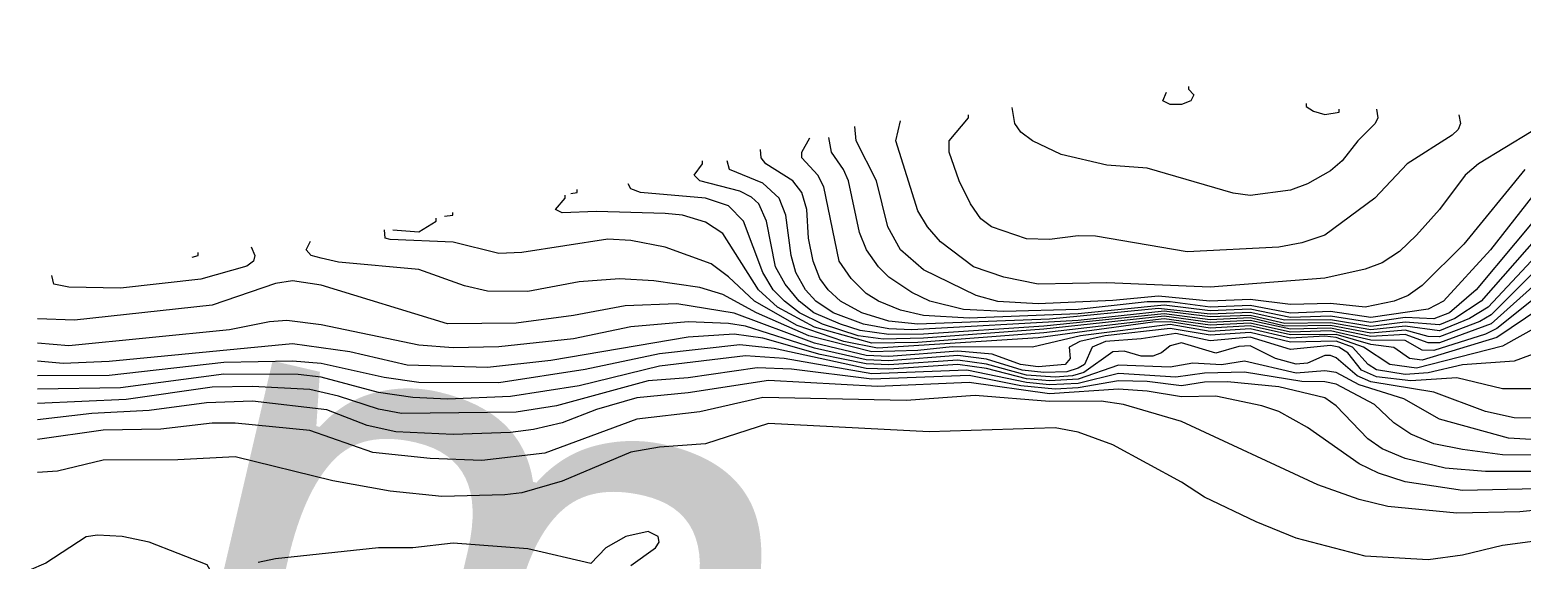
# Model space of a CAD drawing. Extents: x 474277 to 475042, y 254928 to 255625.
# Drawn here: x 474406 to 474425.95, y 255586.47 to 255593.56 of the extents above; entities that cross this region are included whole.
import ezdxf

# ---------------------------------------------------------------- set-up
doc = ezdxf.new("R2010")
doc.units = 0
doc.header["$MEASUREMENT"] = 0
doc.layers.add('BaseMapV2_DTM_export_MonNov09090547073261 — entities', color=1, linetype='CONTINUOUS')
doc.styles.get("Standard").update_dxf_attribs({"font": 'romans.shx'})

msp = doc.modelspace()

# ---------------------------------------------------------------- linework, layer by layer
at = {"layer": 'BaseMapV2_DTM_export_MonNov09090547073261 — entities', "color": 15, "linetype": 'Continuous', "true_color": 0xb7484b}
for points in [[(474421.491, 255592.803, 91.5), (474421.491, 255592.765, 91.5), (474421.559, 255592.688, 91.5), (474421.522, 255592.611, 91.5), (474421.395, 255592.558, 91.5), (474421.242, 255592.562, 91.5), (474421.147, 255592.611, 91.5), (474421.194, 255592.726, 91.5)], [(474427.177, 255592.65, 90.75), (474427.232, 255592.535, 90.75), (474427.105, 255592.458, 90.75), (474426.072, 255592.193, 90.75), (474425.367, 255591.768, 90.75), (474425.188, 255591.615, 90.75), (474424.845, 255591.155, 90.75), (474424.539, 255590.814, 90.75), (474424.309, 255590.594, 90.75), (474424.079, 255590.441, 90.75), (474423.849, 255590.358, 90.75), (474423.312, 255590.237, 90.75), (474421.778, 255590.118, 90.75), (474420.398, 255590.176, 90.75), (474419.478, 255590.157, 90.75), (474419.018, 255590.249, 90.75), (474418.612, 255590.388, 90.75), (474418.175, 255590.724, 90.75), (474417.998, 255590.925, 90.75), (474417.868, 255591.137, 90.75), (474417.574, 255592.075, 90.75), (474417.636, 255592.343, 90.75)], [(474424.004, 255592.496, 91.25), (474424.022, 255592.381, 91.25), (474423.983, 255592.305, 91.25), (474423.753, 255592.075, 91.25), (474423.542, 255591.805, 91.25), (474423.388, 255591.673, 91.25), (474423.082, 255591.501, 91.25), (474422.852, 255591.414, 91.25), (474422.315, 255591.344, 91.25), (474422.085, 255591.375, 91.25), (474420.935, 255591.71, 91.25), (474420.398, 255591.748, 91.25), (474419.785, 255591.89, 91.25), (474419.401, 255592.073, 91.25), (474419.248, 255592.189, 91.25), (474419.168, 255592.305, 91.25), (474419.133, 255592.52, 91.25)], [(474423.064, 255592.573, 91.25), (474423.064, 255592.535, 91.25), (474423.158, 255592.473, 91.25), (474423.312, 255592.428, 91.25), (474423.501, 255592.458, 91.25), (474423.501, 255592.496, 91.25)], [(474425.105, 255592.42, 91), (474425.126, 255592.305, 91), (474425.096, 255592.228, 91), (474425.016, 255592.151, 91), (474424.411, 255591.768, 91), (474423.98, 255591.308, 91), (474423.312, 255590.814, 91), (474423.005, 255590.71, 91), (474422.698, 255590.652, 91), (474421.472, 255590.59, 91), (474420.245, 255590.801, 91), (474420.015, 255590.804, 91), (474419.631, 255590.753, 91), (474419.325, 255590.765, 91), (474418.853, 255590.925, 91), (474418.711, 255591.033, 91), (474418.574, 255591.231, 91), (474418.422, 255591.538, 91), (474418.29, 255591.921, 91), (474418.29, 255592.075, 91), (474418.548, 255592.381, 91), (474418.548, 255592.42, 91)], [(474426.379, 255591.331, 90), (474425.337, 255590.081, 90), (474424.978, 255589.774, 90), (474424.769, 255589.693, 90), (474424.385, 255589.711, 90), (474423.925, 255589.643, 90), (474423.388, 255589.729, 90), (474422.852, 255589.711, 90), (474422.315, 255589.821, 90), (474421.778, 255589.801, 90), (474421.165, 255589.875, 90), (474420.015, 255589.759, 90), (474418.558, 255589.702, 90), (474417.944, 255589.74, 90), (474417.638, 255589.809, 90), (474417.342, 255589.928, 90), (474417.178, 255590.032, 90), (474416.979, 255590.234, 90), (474416.817, 255590.464, 90), (474416.615, 255591.461, 90), (474416.533, 255591.615, 90), (474416.321, 255591.845, 90), (474416.32, 255591.921, 90), (474416.428, 255592.113, 90)], [(474426.249, 255591.538, 90.25), (474425.527, 255590.618, 90.25), (474424.897, 255589.928, 90.25), (474424.692, 255589.822, 90.25), (474423.925, 255589.712, 90.25), (474423.388, 255589.79, 90.25), (474422.852, 255589.771, 90.25), (474422.315, 255589.873, 90.25), (474421.778, 255589.851, 90.25), (474421.242, 255589.92, 90.25), (474420.935, 255589.92, 90.25), (474420.015, 255589.82, 90.25), (474419.018, 255589.79, 90.25), (474418.481, 255589.82, 90.25), (474418.03, 255589.928, 90.25), (474417.791, 255590.047, 90.25), (474417.484, 255590.252, 90.25), (474417.345, 255590.388, 90.25), (474417.185, 255590.618, 90.25), (474417.092, 255590.848, 90.25), (474416.943, 255591.538, 90.25), (474416.875, 255591.691, 90.25), (474416.716, 255591.921, 90.25), (474416.679, 255592.121, 90.25)], [(474425.984, 255591.691, 90.5), (474425.172, 255590.694, 90.5), (474424.615, 255590.14, 90.5), (474424.424, 255590.004, 90.5), (474424.238, 255589.928, 90.5), (474423.849, 255589.85, 90.5), (474423.388, 255589.897, 90.5), (474422.852, 255589.883, 90.5), (474422.315, 255589.952, 90.5), (474421.775, 255589.928, 90.5), (474421.088, 255589.998, 90.5), (474420.475, 255589.937, 90.5), (474419.478, 255589.895, 90.5), (474418.941, 255589.927, 90.5), (474418.649, 255590.004, 90.5), (474417.944, 255590.348, 90.5), (474417.636, 255590.618, 90.5), (474417.469, 255590.925, 90.5), (474417.317, 255591.538, 90.5), (474417.044, 255592.075, 90.5), (474417.028, 255592.266, 90.5)], [(474426.302, 255590.956, 89.75), (474425.4, 255589.928, 89.75), (474425.05, 255589.698, 89.75), (474424.845, 255589.611, 89.75), (474424.385, 255589.65, 89.75), (474423.925, 255589.59, 89.75), (474423.388, 255589.68, 89.75), (474422.775, 255589.674, 89.75), (474422.315, 255589.776, 89.75), (474421.778, 255589.757, 89.75), (474421.088, 255589.833, 89.75), (474419.631, 255589.687, 89.75), (474417.868, 255589.622, 89.75), (474417.484, 255589.664, 89.75), (474417.121, 255589.774, 89.75), (474416.838, 255589.928, 89.75), (474416.673, 255590.081, 89.75), (474416.561, 255590.234, 89.75), (474416.469, 255590.464, 89.75), (474416.406, 255590.771, 89.75), (474416.388, 255591.155, 89.75), (474416.319, 255591.385, 89.75), (474416.197, 255591.538, 89.75), (474415.837, 255591.768, 89.75), (474415.777, 255591.845, 89.75), (474415.766, 255591.96, 89.75)], [(474426.686, 255590.893, 89.25), (474425.535, 255589.745, 89.25), (474425.382, 255589.657, 89.25), (474424.845, 255589.454, 89.25), (474424.692, 255589.459, 89.25), (474424.385, 255589.543, 89.25), (474423.925, 255589.501, 89.25), (474423.388, 255589.603, 89.25), (474422.775, 255589.596, 89.25), (474422.315, 255589.705, 89.25), (474421.778, 255589.681, 89.25), (474421.165, 255589.761, 89.25), (474419.555, 255589.596, 89.25), (474417.944, 255589.489, 89.25), (474417.484, 255589.484, 89.25), (474417.101, 255589.536, 89.25), (474416.834, 255589.621, 89.25), (474416.48, 255589.774, 89.25), (474416.283, 255589.928, 89.25), (474416.094, 255590.158, 89.25), (474415.967, 255590.388, 89.25), (474415.845, 255591.001, 89.25), (474415.746, 255591.231, 89.25), (474415.644, 255591.322, 89.25), (474415.491, 255591.399, 89.25), (474414.954, 255591.541, 89.25), (474414.88, 255591.615, 89.25), (474414.991, 255591.768, 89.25), (474414.991, 255591.806, 89.25)], [(474426.456, 255590.881, 89.5), (474425.497, 255589.851, 89.5), (474425.244, 255589.698, 89.5), (474424.845, 255589.531, 89.5), (474424.385, 255589.595, 89.5), (474423.925, 255589.544, 89.5), (474423.388, 255589.64, 89.5), (474422.775, 255589.633, 89.5), (474422.315, 255589.74, 89.5), (474421.778, 255589.718, 89.5), (474421.165, 255589.796, 89.5), (474420.015, 255589.672, 89.5), (474417.791, 255589.545, 89.5), (474417.484, 255589.559, 89.5), (474417.142, 255589.621, 89.5), (474416.737, 255589.774, 89.5), (474416.504, 255589.928, 89.5), (474416.367, 255590.081, 89.5), (474416.24, 255590.311, 89.5), (474416.178, 255590.541, 89.5), (474416.105, 255591.078, 89.5), (474416.016, 255591.308, 89.5), (474415.798, 255591.507, 89.5), (474415.352, 255591.691, 89.5), (474415.319, 255591.806, 89.5)], [(474426.9, 255590.848, 89), (474425.535, 255589.628, 89), (474424.845, 255589.373, 89), (474424.692, 255589.371, 89), (474424.385, 255589.483, 89), (474423.925, 255589.458, 89), (474423.388, 255589.568, 89), (474422.852, 255589.553, 89), (474422.315, 255589.671, 89), (474421.778, 255589.645, 89), (474421.165, 255589.727, 89), (474419.555, 255589.554, 89), (474417.944, 255589.435, 89), (474417.408, 255589.421, 89), (474417.07, 255589.468, 89), (474416.595, 255589.621, 89), (474416.288, 255589.774, 89), (474416.086, 255589.928, 89), (474415.936, 255590.081, 89), (474415.798, 255590.311, 89), (474415.54, 255591.001, 89), (474415.337, 255591.203, 89), (474415.031, 255591.309, 89), (474414.162, 255591.385, 89), (474414.034, 255591.434, 89), (474413.997, 255591.5, 89)], [(474426.762, 255590.481, 88.75), (474425.612, 255589.562, 88.75), (474425.459, 255589.488, 88.75), (474424.769, 255589.269, 88.75), (474424.615, 255589.273, 88.75), (474424.385, 255589.403, 88.75), (474423.925, 255589.409, 88.75), (474423.388, 255589.532, 88.75), (474422.852, 255589.516, 88.75), (474422.315, 255589.637, 88.75), (474421.778, 255589.608, 88.75), (474421.165, 255589.693, 88.75), (474419.555, 255589.505, 88.75), (474417.868, 255589.378, 88.75), (474417.254, 255589.369, 88.75), (474416.488, 255589.582, 88.75), (474415.995, 255589.851, 88.75), (474415.74, 255590.081, 88.75), (474415.261, 255590.836, 88.75), (474415.031, 255590.988, 88.75), (474414.724, 255591.078, 88.75), (474414.494, 255591.104, 88.75), (474413.574, 255591.128, 88.75), (474413.114, 255591.11, 88.75), (474413.024, 255591.155, 88.75), (474413.155, 255591.308, 88.75), (474413.155, 255591.346, 88.75)], [(474413.229, 255591.368, 88.75), (474413.316, 255591.385, 88.75), (474413.316, 255591.423, 88.75)], [(474411.542, 255591.065, 88.5), (474411.653, 255591.078, 88.5), (474411.653, 255591.116, 88.5)], [(474410.852, 255590.886, 88.5), (474411.197, 255590.859, 88.5), (474411.428, 255591.001, 88.5), (474411.428, 255591.04, 88.5)], [(474426.149, 255589.585, 88.25), (474425.689, 255589.328, 88.25), (474424.539, 255589.035, 88.25), (474424.181, 255589.084, 88.25), (474423.829, 255589.314, 88.25), (474423.465, 255589.443, 88.25), (474423.312, 255589.46, 88.25), (474422.852, 255589.433, 88.25), (474422.315, 255589.56, 88.25), (474421.778, 255589.525, 88.25), (474421.242, 255589.616, 88.25), (474420.045, 255589.468, 88.25), (474419.401, 255589.316, 88.25), (474418.328, 255589.32, 88.25), (474417.868, 255589.27, 88.25), (474417.254, 255589.25, 88.25), (474416.411, 255589.464, 88.25), (474415.711, 255589.774, 88.25), (474415.261, 255590.019, 88.25), (474414.954, 255590.113, 88.25), (474414.341, 255590.203, 88.25), (474413.881, 255590.229, 88.25), (474413.344, 255590.187, 88.25), (474412.654, 255590.061, 88.25), (474412.117, 255590.065, 88.25), (474411.81, 255590.136, 88.25), (474411.197, 255590.354, 88.25), (474410.124, 255590.453, 88.25), (474409.893, 255590.503, 88.25), (474409.759, 255590.541, 88.25), (474409.693, 255590.618, 88.25), (474409.751, 255590.733, 88.25)], [(474426.379, 255589.962, 88.5), (474425.612, 255589.442, 88.5), (474424.615, 255589.141, 88.5), (474424.444, 255589.161, 88.5), (474424.232, 255589.308, 88.5), (474423.925, 255589.348, 88.5), (474423.465, 255589.485, 88.5), (474422.852, 255589.479, 88.5), (474422.315, 255589.6, 88.5), (474421.778, 255589.569, 88.5), (474421.242, 255589.654, 88.5), (474421.012, 255589.647, 88.5), (474419.478, 255589.439, 88.5), (474417.331, 255589.302, 88.5), (474416.879, 255589.391, 88.5), (474416.258, 255589.605, 88.5), (474415.686, 255589.928, 88.5), (474415.337, 255590.257, 88.5), (474415.107, 255590.428, 88.5), (474414.494, 255590.651, 88.5), (474414.034, 255590.74, 88.5), (474413.727, 255590.76, 88.5), (474412.577, 255590.58, 88.5), (474412.27, 255590.569, 88.5), (474411.657, 255590.718, 88.5), (474410.814, 255590.753, 88.5), (474410.749, 255590.771, 88.5), (474410.741, 255590.886, 88.5)], [(474408.957, 255590.656, 88.25), (474409.004, 255590.541, 88.25), (474408.989, 255590.464, 88.25), (474408.897, 255590.396, 88.25), (474408.283, 255590.222, 88.25), (474407.21, 255590.105, 88.25), (474406.52, 255590.119, 88.25), (474406.318, 255590.158, 88.25), (474406.292, 255590.273, 88.25)], [(474408.168, 255590.519, 88.25), (474408.249, 255590.541, 88.25), (474408.249, 255590.579, 88.25)], [(474426.456, 255589.355, 88), (474425.842, 255589.125, 88), (474425.152, 255589.077, 88), (474424.692, 255588.97, 88), (474424.385, 255588.948, 88), (474424.002, 255589.012, 88), (474423.891, 255589.084, 88), (474423.68, 255589.314, 88), (474423.465, 255589.396, 88), (474422.852, 255589.38, 88), (474422.315, 255589.512, 88), (474421.778, 255589.473, 88), (474421.242, 255589.565, 88), (474420.374, 255589.468, 88), (474420.035, 255589.391, 88), (474419.893, 255589.314, 88), (474419.905, 255589.161, 88), (474419.838, 255589.084, 88), (474419.478, 255589.05, 88), (474419.242, 255589.084, 88), (474418.865, 255589.22, 88), (474418.405, 255589.262, 88), (474417.484, 255589.189, 88), (474417.178, 255589.204, 88), (474416.488, 255589.37, 88), (474415.414, 255589.769, 88), (474414.647, 255589.892, 88), (474413.957, 255589.866, 88), (474413.267, 255589.737, 88), (474412.5, 255589.636, 88), (474411.58, 255589.627, 88), (474409.893, 255590.145, 88), (474409.51, 255590.2, 88), (474409.28, 255590.166, 88), (474408.437, 255589.876, 88), (474406.596, 255589.676, 88), (474406.098, 255589.694, 88)], [(474426.149, 255588.757, 87.75), (474425.689, 255588.759, 87.75), (474425.075, 255588.906, 87.75), (474424.462, 255588.865, 87.75), (474424.002, 255588.916, 87.75), (474423.802, 255589.008, 87.75), (474423.619, 255589.239, 87.75), (474423.497, 255589.314, 87.75), (474423.388, 255589.338, 87.75), (474422.852, 255589.283, 87.75), (474422.315, 255589.449, 87.75), (474421.778, 255589.398, 87.75), (474421.318, 255589.495, 87.75), (474420.858, 255589.425, 87.75), (474420.378, 255589.391, 87.75), (474420.202, 255589.314, 87.75), (474420.097, 255589.084, 87.75), (474420.015, 255589.032, 87.75), (474419.861, 255588.986, 87.75), (474419.555, 255588.974, 87.75), (474419.263, 255589.008, 87.75), (474418.788, 255589.152, 87.75), (474418.405, 255589.202, 87.75), (474417.484, 255589.133, 87.75), (474417.178, 255589.147, 87.75), (474416.488, 255589.303, 87.75), (474415.568, 255589.597, 87.75), (474415.337, 255589.633, 87.75), (474414.801, 255589.651, 87.75), (474414.034, 255589.588, 87.75), (474413.267, 255589.426, 87.75), (474412.27, 255589.318, 87.75), (474411.657, 255589.305, 87.75), (474411.197, 255589.341, 87.75), (474409.893, 255589.611, 87.75), (474409.433, 255589.672, 87.75), (474409.203, 255589.654, 87.75), (474408.667, 255589.544, 87.75), (474406.52, 255589.334, 87.75), (474406.098, 255589.366, 87.75)], [(474426.456, 255588.361, 87.5), (474425.842, 255588.368, 87.5), (474425.459, 255588.454, 87.5), (474424.769, 255588.712, 87.5), (474423.925, 255588.851, 87.5), (474423.743, 255588.931, 87.5), (474423.465, 255589.171, 87.5), (474423.388, 255589.202, 87.5), (474423.312, 255589.202, 87.5), (474423.082, 255589.102, 87.5), (474422.928, 255589.086, 87.5), (474422.653, 255589.161, 87.5), (474422.315, 255589.33, 87.5), (474422.162, 255589.324, 87.5), (474421.855, 255589.232, 87.5), (474421.395, 255589.371, 87.5), (474421.242, 255589.332, 87.5), (474421.128, 255589.238, 87.5), (474421.012, 255589.193, 87.5), (474420.858, 255589.192, 87.5), (474420.628, 255589.263, 87.5), (474420.475, 255589.252, 87.5), (474420.091, 255588.975, 87.5), (474419.938, 255588.929, 87.5), (474419.708, 255588.913, 87.5), (474419.325, 255588.942, 87.5), (474418.788, 255589.086, 87.5), (474418.405, 255589.142, 87.5), (474417.484, 255589.076, 87.5), (474417.178, 255589.091, 87.5), (474416.564, 255589.216, 87.5), (474415.798, 255589.435, 87.5), (474415.414, 255589.487, 87.5), (474414.801, 255589.45, 87.5), (474412.961, 255589.136, 87.5), (474412.117, 255589.042, 87.5), (474411.044, 255589.074, 87.5), (474410.277, 255589.252, 87.5), (474409.51, 255589.361, 87.5), (474407.056, 255589.124, 87.5), (474406.443, 255589.097, 87.5), (474406.098, 255589.129, 87.5)], [(474426.072, 255588.078, 87.25), (474425.765, 255588.099, 87.25), (474424.845, 255588.353, 87.25), (474424.37, 255588.624, 87.25), (474423.772, 255588.809, 87.25), (474423.465, 255588.975, 87.25), (474423.312, 255588.999, 87.25), (474422.928, 255588.967, 87.25), (474422.238, 255589.128, 87.25), (474421.932, 255589.078, 87.25), (474421.548, 255589.099, 87.25), (474421.242, 255589.048, 87.25), (474420.551, 255589.075, 87.25), (474420.015, 255588.886, 87.25), (474419.631, 255588.863, 87.25), (474419.325, 255588.892, 87.25), (474418.788, 255589.028, 87.25), (474418.405, 255589.081, 87.25), (474417.484, 255589.019, 87.25), (474417.178, 255589.031, 87.25), (474415.951, 255589.295, 87.25), (474415.491, 255589.347, 87.25), (474414.417, 255589.223, 87.25), (474413.421, 255589.014, 87.25), (474412.27, 255588.838, 87.25), (474411.197, 255588.842, 87.25), (474410.737, 255588.907, 87.25), (474409.893, 255589.094, 87.25), (474409.51, 255589.129, 87.25), (474408.59, 255589.108, 87.25), (474407.056, 255588.935, 87.25), (474406.098, 255588.932, 87.25)], [(474426.302, 255587.87, 87), (474425.689, 255587.876, 87), (474425.152, 255587.944, 87), (474424.769, 255588.022, 87), (474424.462, 255588.15, 87), (474424.232, 255588.304, 87), (474423.976, 255588.548, 87), (474423.465, 255588.818, 87), (474423.312, 255588.851, 87), (474423.005, 255588.853, 87), (474422.238, 255588.98, 87), (474421.702, 255588.966, 87), (474421.318, 255588.912, 87), (474420.551, 255588.963, 87), (474420.015, 255588.828, 87), (474419.631, 255588.811, 87), (474419.325, 255588.842, 87), (474418.527, 255589.008, 87), (474417.254, 255588.959, 87), (474416.084, 255589.161, 87), (474415.568, 255589.199, 87), (474414.417, 255589.06, 87), (474413.344, 255588.798, 87), (474412.424, 255588.656, 87), (474411.58, 255588.621, 87), (474411.12, 255588.639, 87), (474410.66, 255588.709, 87), (474409.893, 255588.914, 87), (474409.587, 255588.95, 87), (474408.59, 255588.955, 87), (474407.21, 255588.772, 87), (474406.098, 255588.754, 87)], [(474426.379, 255587.653, 86.75), (474425.459, 255587.652, 86.75), (474424.922, 255587.697, 86.75), (474424.385, 255587.824, 86.75), (474424.079, 255587.953, 86.75), (474423.888, 255588.087, 86.75), (474423.465, 255588.53, 86.75), (474423.312, 255588.636, 86.75), (474422.698, 255588.785, 86.75), (474422.008, 255588.849, 86.75), (474421.702, 255588.846, 86.75), (474421.395, 255588.797, 86.75), (474420.935, 255588.854, 86.75), (474420.551, 255588.865, 86.75), (474420.015, 255588.77, 86.75), (474419.708, 255588.754, 86.75), (474419.248, 255588.799, 86.75), (474418.558, 255588.935, 86.75), (474417.254, 255588.886, 86.75), (474416.181, 255589.02, 86.75), (474415.721, 255589.04, 86.75), (474414.801, 255588.906, 86.75), (474414.264, 255588.864, 86.75), (474413.037, 255588.529, 86.75), (474412.5, 255588.445, 86.75), (474410.967, 255588.426, 86.75), (474410.66, 255588.483, 86.75), (474410.124, 255588.66, 86.75), (474409.74, 255588.749, 86.75), (474408.973, 255588.79, 86.75), (474408.437, 255588.779, 86.75), (474407.286, 255588.615, 86.75), (474406.098, 255588.563, 86.75)], [(474426.149, 255587.421, 86.5), (474425.152, 255587.395, 86.5), (474424.385, 255587.515, 86.5), (474424.031, 255587.627, 86.5), (474423.772, 255587.752, 86.5), (474423.082, 255588.242, 86.5), (474422.698, 255588.455, 86.5), (474422.468, 255588.531, 86.5), (474421.855, 255588.66, 86.5), (474421.395, 255588.652, 86.5), (474420.935, 255588.726, 86.5), (474420.551, 255588.752, 86.5), (474419.631, 255588.691, 86.5), (474418.558, 255588.841, 86.5), (474417.331, 255588.789, 86.5), (474415.874, 255588.869, 86.5), (474414.801, 255588.704, 86.5), (474414.111, 255588.637, 86.5), (474413.574, 255588.479, 86.5), (474413.114, 255588.303, 86.5), (474412.731, 255588.212, 86.5), (474412.424, 255588.174, 86.5), (474411.657, 255588.147, 86.5), (474410.89, 255588.18, 86.5), (474410.507, 255588.265, 86.5), (474409.97, 255588.477, 86.5), (474408.973, 255588.593, 86.5), (474408.36, 255588.57, 86.5), (474407.593, 255588.466, 86.5), (474406.826, 255588.425, 86.5), (474406.098, 255588.343, 86.5)], [(474426.992, 255587.217, 86.25), (474425.919, 255587.11, 86.25), (474425.075, 255587.095, 86.25), (474424.155, 255587.182, 86.25), (474423.772, 255587.279, 86.25), (474423.219, 255587.474, 86.25), (474421.395, 255588.32, 86.25), (474420.62, 255588.548, 86.25), (474420.321, 255588.593, 86.25), (474419.631, 255588.588, 86.25), (474418.635, 255588.67, 86.25), (474417.714, 255588.602, 86.25), (474415.798, 255588.64, 86.25), (474414.954, 255588.451, 86.25), (474414.111, 255588.353, 86.25), (474412.884, 255587.898, 86.25), (474412.04, 255587.797, 86.25), (474411.35, 255587.825, 86.25), (474410.584, 255587.904, 86.25), (474409.74, 255588.201, 86.25), (474408.743, 255588.299, 86.25), (474408.437, 255588.297, 86.25), (474407.747, 255588.217, 86.25), (474406.98, 255588.202, 86.25), (474406.098, 255588.078, 86.25)], [(474426.456, 255586.763, 86), (474425.689, 255586.662, 86), (474425.152, 255586.532, 86), (474424.692, 255586.471, 86), (474423.849, 255586.517, 86), (474422.928, 255586.758, 86), (474422.392, 255586.976, 86), (474421.702, 255587.308, 86), (474421.395, 255587.507, 86), (474420.475, 255588.008, 86), (474420.015, 255588.176, 86), (474419.708, 255588.237, 86), (474418.021, 255588.183, 86), (474415.874, 255588.294, 86), (474415.031, 255588.021, 86), (474414.417, 255587.975, 86), (474414.034, 255587.911, 86), (474413.114, 255587.524, 86), (474412.577, 255587.364, 86), (474412.347, 255587.337, 86), (474411.504, 255587.319, 86), (474410.814, 255587.387, 86), (474410.047, 255587.527, 86), (474408.743, 255587.846, 86), (474407.977, 255587.807, 86), (474406.98, 255587.801, 86), (474406.366, 255587.654, 86), (474406.098, 255587.636, 86)], [(474405.983, 255584.164, 85.75), (474406.681, 255584.254, 85.75), (474406.903, 255584.335, 85.75), (474407.593, 255584.822, 85.75), (474407.977, 255585.033, 85.75), (474408.105, 255585.174, 85.75), (474408.428, 255585.787, 85.75), (474408.457, 255586.247, 85.75), (474408.369, 255586.401, 85.75), (474407.591, 255586.707, 85.75), (474407.234, 255586.784, 85.75), (474406.903, 255586.798, 85.75), (474406.75, 255586.776, 85.75), (474406.213, 255586.425, 85.75), (474405.983, 255586.328, 85.75)], [(474414.034, 255586.393, 85.75), (474414.362, 255586.631, 85.75), (474414.41, 255586.707, 85.75), (474414.398, 255586.784, 85.75), (474414.264, 255586.85, 85.75), (474413.965, 255586.784, 85.75), (474413.698, 255586.631, 85.75), (474413.497, 255586.419, 85.75), (474412.654, 255586.618, 85.75), (474411.657, 255586.693, 85.75), (474411.12, 255586.629, 85.75), (474410.66, 255586.63, 85.75), (474409.28, 255586.481, 85.75), (474409.05, 255586.432, 85.75)]]:
    msp.add_polyline3d(points, dxfattribs=at)

# ---------------------------------------------------------------- texts
at = {"layer": 'BaseMapV2_DTM_export_MonNov09090547073261 — entities', "color": 250, "true_color": 0x323232, "insert": (474394.759, 255586.993), "char_height": 0.2, "width": 17.61571, "attachment_point": 7, "rotation": 346.8819}
msp.add_mtext('\\fOpen Sans|i0|b0;\\H7.02279;86\\~m', dxfattribs=at)

doc.saveas('drawing.dxf')
